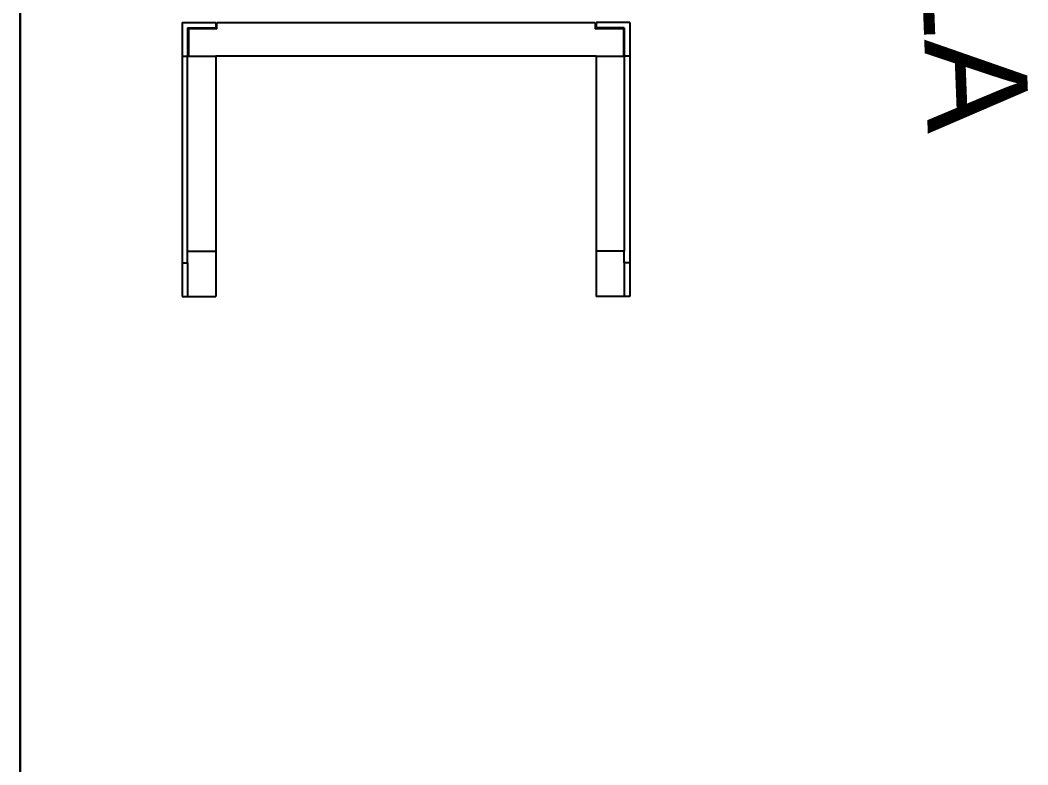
# Model space of a CAD drawing. Header units: inches. Extents: x -1841 to -80, y -100 to 1021.
# Drawn here: x -451.67 to -438.23, y 378.18 to 388.1 of the extents above; entities that cross this region are included whole.
import ezdxf

# ---------------------------------------------------------------- set-up
doc = ezdxf.new("R2010")
doc.units = ezdxf.units.IN
doc.header["$MEASUREMENT"] = 0
doc.layers.add('PDF_Geometry', color=7, linetype='Continuous', true_color=0x777777)
doc.layers.add('ProfileEdges', color=7, linetype='Continuous')
doc.styles.get("Standard").update_dxf_attribs({"font": 'arial.ttf'})

# ---------------------------------------------------------------- blocks, each defined once
blk = doc.blocks.new('fr')
at = {"layer": 'ProfileEdges'}
for p, q in [((0.361, -0.7698), (0.3974, -0.7698)), ((0.361, -0.7698), (0.361, -0.8062)), ((0.3974, -0.7698), (0.3974, -0.7757)), ((0.3984, -0.7698), (0.806, -0.7698)), ((0.3984, -0.7767), (0.3984, -0.7698)), ((0.806, -0.7698), (0.806, -0.7767)), ((0.8434, -0.7698), (0.807, -0.7698)), ((0.807, -0.7698), (0.807, -0.7757)), ((0.8434, -0.7698), (0.8434, -0.8062)), ((0.3669, -0.7757), (0.3669, -0.8062)), ((0.3669, -0.7757), (0.3974, -0.7757)), ((0.3679, -0.7767), (0.3679, -0.8062)), ((0.3974, -0.7767), (0.3679, -0.7767)), ((0.3974, -0.7767), (0.3974, -0.7757)), ((0.3984, -0.7767), (0.3974, -0.7767)), ((0.807, -0.7767), (0.806, -0.7767)), ((0.807, -0.7757), (0.807, -0.7767)), ((0.8375, -0.7757), (0.807, -0.7757)), ((0.8365, -0.7767), (0.807, -0.7767)), ((0.8365, -0.7767), (0.8365, -0.8062)), ((0.8375, -0.7757), (0.8375, -0.8062)), ((0.361, -0.8062), (0.3669, -0.8062)), ((0.361, -0.8062), (0.361, -1.0287)), ((0.3669, -1.0161), (0.3669, -0.8062)), ((0.3679, -0.8062), (0.3974, -0.8062)), ((0.3974, -0.8062), (0.3974, -1.0161)), ((0.807, -0.8062), (0.3974, -0.8062)), ((0.807, -0.8062), (0.8365, -0.8062)), ((0.807, -0.8062), (0.807, -1.0161)), ((0.8434, -0.8062), (0.8375, -0.8062)), ((0.8375, -0.8062), (0.8375, -1.0161)), ((0.8434, -0.8062), (0.8434, -1.0287)), ((0.3669, -1.0161), (0.3974, -1.0161)), ((0.3669, -1.0287), (0.3669, -1.0161)), ((0.3974, -1.0161), (0.3974, -1.0651)), ((0.807, -1.0161), (0.807, -1.0651)), ((0.8375, -1.0161), (0.807, -1.0161)), ((0.8375, -1.0287), (0.8375, -1.0161)), ((0.361, -1.0287), (0.361, -1.0651)), ((0.361, -1.0287), (0.3669, -1.0287)), ((0.3669, -1.0287), (0.3669, -1.0651)), ((0.8375, -1.0287), (0.8375, -1.0651)), ((0.8434, -1.0287), (0.8375, -1.0287)), ((0.8434, -1.0287), (0.8434, -1.0651)), ((0.361, -1.0651), (0.3669, -1.0651)), ((0.3669, -1.0651), (0.3974, -1.0651)), ((0.8375, -1.0651), (0.807, -1.0651)), ((0.8434, -1.0651), (0.8375, -1.0651))]:
    blk.add_line(p, q, dxfattribs=at)

msp = doc.modelspace()

# ---------------------------------------------------------------- linework, layer by layer
at = {"layer": 'PDF_Geometry', "color": 7, "lineweight": 25}
msp.add_lwpolyline([(-451.668, 398.145), (-451.668, 376.221)], close=True, dxfattribs=at)

# ---------------------------------------------------------------- block references
at = {"color": 7, "lineweight": 25, "xscale": 12.36994927930152, "yscale": 12.36994927930152, "zscale": 12.36994927930152}
msp.add_blockref('fr', (-453.974, 397.593), dxfattribs=at)

# ---------------------------------------------------------------- texts
at = {"color": 7, "lineweight": 25}
msp.add_text('CU 14FLA', height=1.355, rotation=272.2049, dxfattribs=at).set_placement((-439.908, 395.414))

doc.saveas('drawing.dxf')
